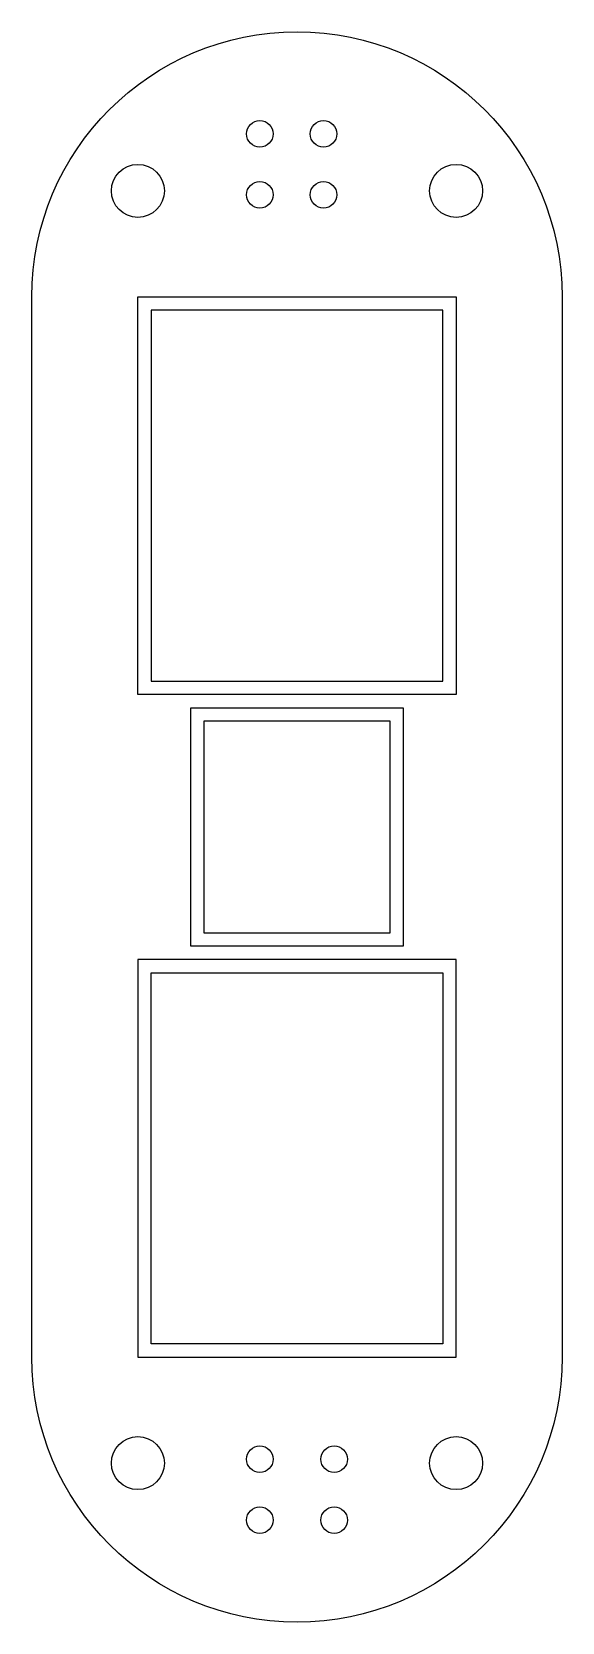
# Model space of a CAD drawing. Header units: millimetres. Extents: x 1050 to 1250, y 1401 to 2001.
import ezdxf

# ---------------------------------------------------------------- set-up
doc = ezdxf.new("R2010")
doc.units = ezdxf.units.MM
doc.layers.get('0').update_dxf_attribs({"true_color": 0xc2ced6})

msp = doc.modelspace()

# ---------------------------------------------------------------- linework, layer by layer
for p, q in [((1090.33, 1750.96), (1090.33, 1900.96)), ((1090.33, 1900.96), (1210.33, 1900.96)), ((1210.33, 1900.96), (1210.33, 1750.96)), ((1205.33, 1895.96), (1095.33, 1895.96)), ((1095.33, 1895.96), (1095.33, 1755.96)), ((1205.33, 1755.96), (1205.33, 1895.96)), ((1095.33, 1755.96), (1150.33, 1755.96)), ((1150.33, 1755.96), (1205.33, 1755.96)), ((1150.33, 1750.96), (1090.33, 1750.96)), ((1210.33, 1750.96), (1150.33, 1750.96)), ((1110.33, 1700.96), (1110.33, 1745.96)), ((1110.33, 1745.96), (1190.33, 1745.96)), ((1115.33, 1700.96), (1115.33, 1740.96)), ((1115.33, 1740.96), (1185.33, 1740.96)), ((1185.33, 1740.96), (1185.33, 1660.96)), ((1190.33, 1745.96), (1190.33, 1655.96)), ((1110.33, 1655.96), (1110.33, 1700.96)), ((1115.33, 1660.96), (1115.33, 1700.96)), ((1185.33, 1660.96), (1115.33, 1660.96)), ((1150.33, 1650.96), (1090.33, 1650.96)), ((1090.33, 1650.96), (1090.33, 1500.96)), ((1190.33, 1655.96), (1110.33, 1655.96)), ((1210.33, 1650.96), (1150.33, 1650.96)), ((1210.33, 1500.96), (1210.33, 1650.96)), ((1095.33, 1505.96), (1095.33, 1645.96)), ((1095.33, 1645.96), (1205.33, 1645.96)), ((1205.33, 1645.96), (1205.33, 1505.96)), ((1090.33, 1500.96), (1210.33, 1500.96)), ((1150.33, 1505.96), (1095.33, 1505.96)), ((1205.33, 1505.96), (1150.33, 1505.96))]:
    msp.add_line(p, q)
msp.add_lwpolyline([(1050.33, 1500.96), (1050.33, 1900.96, -1), (1250.33, 1900.96), (1250.33, 1500.96, -1), (1050.33, 1500.96, -1)], format="xyb")
for centre, radius in [((1136.33, 1962.46), 5), ((1160.33, 1962.46), 5), ((1090.33, 1940.96), 10), ((1210.33, 1940.96), 10), ((1136.33, 1939.46), 5), ((1160.33, 1939.46), 5), ((1090.33, 1460.96), 10), ((1210.33, 1460.96), 10), ((1136.33, 1462.46), 5), ((1164.33, 1462.46), 5), ((1136.33, 1439.46), 5), ((1164.33, 1439.46), 5)]:
    msp.add_circle(centre, radius)

doc.saveas('drawing.dxf')
